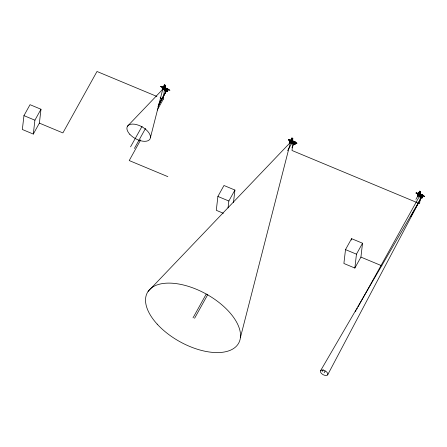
<?xml version="1.0" encoding="UTF-8"?>
<svg xmlns="http://www.w3.org/2000/svg" width="447" height="447" viewBox="0 0 447 447"><rect width="100%" height="100%" fill="white"/><g stroke="black" fill="none" stroke-linecap="round" stroke-linejoin="round"><path stroke-width="0.67" d="M162.887 89.523L162.563 89.327L163.25 89.517L162.535 89.456L162.842 89.663M290.338 142.515L290.377 142.856L290.047 142.353M418.012 195.892L417.733 195.702L418.459 195.859L417.682 195.847L417.844 194.551L418.487 195.194L418.398 195.97M160.875 86.735L161.009 86.422L160.903 86.729M161.406 87.025L161.59 86.595L161.49 86.908M168.715 90.037L168.905 89.64M288.483 139.905L288.617 139.593L288.432 139.978M289.181 139.771L289.013 140.196L289.175 139.883M290.377 140.738L290.494 140.503M296.445 143.046L296.478 142.995M416.09 193.076L416.224 192.763M416.749 193.177L416.721 193.216M424.041 196.071L423.985 196.227M292.93 141.23L292.958 140.822L292.712 141.068M420.398 193.998L420.314 194.238M420.549 194.221L419.761 194.294L421.538 195.032M164.943 89.596L164.831 89.897L165.044 89.104L164.334 88.808L164.138 89.501L164.334 88.808M292.394 141.956C292.12 141.04 291.271 142.04 290.466 141.258M419.113 194.948L418.057 194.395M164.155 85.763L164.356 84.813L165.206 85.17L165.004 86.115C163.909 84.997 162.954 87.372 164.708 87.215M164.284 85.422L164.356 84.813M164.859 86.109L164.172 87.344L165.072 86.198L165.206 85.17M292.316 140.386L291.226 139.9L291.958 137.983L292.813 138.341L292.612 139.285M291.131 139.967L291.958 137.983M292.813 138.341L292.679 139.369M418.481 193.11L418.409 193.719L419.325 194.076L419.135 194.417L418.28 194.065L418.481 193.11L419.336 193.467L419.42 194.277L419.722 193.361L418.828 193.07L419.565 191.154L420.42 191.512L420.219 192.456L420.42 191.512M419.565 191.154L418.398 193.853L421.437 195.21L420.789 194.814M290.544 142.559C289.74 142.839 290.757 142.71 290.544 142.559L290.377 142.856M294.081 142.051L294.819 142.107L294.78 142.772M164.831 88.238L164.72 88.439C167.39 88.674 165.111 90.115 165.099 88.35L164.831 88.238C165.038 89.976 162.607 86.718 165.155 88.752L165.457 88.21L164.563 87.835M165.697 89.646C165.625 87.696 165.977 91.188 165.491 89.981M165.904 88.88L165.641 89.64L165.742 88.987L165.641 89.294M165.871 89.808L166.446 88.322C167.603 88.461 167.787 89.489 166.547 88.718M165.96 89.651L166.033 89.02L167.346 89.668L167.541 89.322L166.48 88.88L166.396 89.663M292.662 142.068L292.439 141.408L292.277 142.034M293.299 143.275C293.31 139.816 293.467 144.431 293.344 142.649M293.333 142.308L292.338 141.738M293.478 142.979L294.053 141.492L295.439 141.939L294.785 143.314M419.347 194.853L420.001 195.127L420.046 194.579L419.884 195.205M420.269 195.238L420.672 194.551L419.772 194.177M421.085 196.149L421.622 195.199M421.169 195.993L421.18 195.261L418.895 193.897M23.954 115.633L22.35 129.501L33.301 134.066L39.381 123.121L40.984 109.247L30.033 104.687L23.954 115.633L34.905 120.193L33.301 134.066M162.473 89.333L162.25 88.428L162.417 88.126L162.814 88.45M162.417 88.126L162.468 88.942M163.345 87.031L163.094 86.791L162.568 87.942L163.63 88.383M162.563 89.327L162.742 89.635L162.44 89.182M162.25 88.428L162.831 88.277L163.278 88.852L163.026 88.607M162.742 89.238L162.647 88.746M165.77 89.137L162.864 87.796M162.948 87.746L163.272 88.009M162.764 87.819L162.496 88.182L163.094 86.791M164.116 87.735L163.92 88.076L163.066 87.724L163.267 86.768L164.122 87.126L164.055 87.735M162.937 89.322L162.848 88.824M164.272 85.55L163.356 87.578L163.267 86.768M163.39 87.517C162.138 90.512 163.937 88.573 162.842 88.025M163.189 89.629L163.339 88.741M163.524 89.45C169.005 90.719 161.97 90.668 163.703 88.188L165.815 89.065M163.814 87.226L163.714 86.55M163.803 88.925L163.596 88.836M163.92 88.076L164.122 87.126M164.038 87.863L164.105 87.545M164.457 87.495L164.412 87.193C163.557 87.182 164.451 85.366 165.072 86.198M164.697 87.344L164.507 87.02M166.323 88.69L164.546 87.953L165.021 85.986M157.243 110.074L163.323 99.122L164.44 89.445C163.591 89.489 165.228 90.087 164.44 89.445M164.669 88.864L164.72 88.439M164.865 89.607L164.82 90.193M165.541 88.148L164.932 89.718M165.111 87.847L165.351 87.651L165.334 87.992M165.273 89.014L165.753 88.238M165.558 88.031L165.194 89.355M165.574 88.472L166.228 88.869M167.044 90.227L167.53 90.361L167.128 91.529L165.882 91.093L166.111 89.517L167.161 90.093L167.642 89.366L167.245 90.624M166.541 88.78L166.345 88.5L166.178 88.953L166.424 88.517M166.284 89.618L166.373 88.836L169.927 90.322M166.446 88.322L163.066 87.048M166.636 88.607L167.111 88.735L166.284 89.227M167.53 90.361L166.994 90.517L167.066 90.009M167.027 90.233L167.195 89.931C167.809 93.686 164.613 89.78 166.759 90.316M167.496 88.763L167.832 88.769L167.536 89.316M167.357 90.668L167.044 90.082M167.474 89.819L167.832 88.769M233.479 202.541L234.921 190.059L223.969 185.494L217.896 196.44L216.292 210.313L223.377 213.264M228.043 207.939L228.847 201.005L234.921 190.059M290.377 142.548L289.768 142.375L290.025 141.297L290.237 141.615M290.025 141.297L289.768 142.375M290.969 140.073L290.701 139.961L290.019 142.09L290.584 141.531L290.796 142.8M290.421 141.783L290.299 141.436L290.885 142.023M290.176 141.112L290.701 139.961M290.075 142.112L290.371 140.989L290.232 141.699L289.857 141.598M290.343 142.409L290.232 142.135M290.455 141.096L293.55 142.347M291.718 140.906L291.528 141.246L290.673 140.894L290.874 139.939L291.729 140.297C291.276 142.364 293.333 139.313 291.321 139.721M290.455 141.995L290.544 142.492M291.355 142.112L290.561 140.995M291.774 138.805L292.785 139.358L291.93 139L290.924 141.291L291.092 140.509M291.193 140.906L291.237 141.202M291.489 139.794L291.321 140.57L291.394 139.967M293.416 142.235L291.31 141.358C289.98 144.219 296.216 144.32 291.399 142.442M291.444 141.738L291.707 141.297M291.528 141.246L291.707 139.883M291.561 141.325L291.55 141.967L291.204 142.006M291.667 141.381L292.489 139.313L292.059 139.14L291.288 140.537L292.059 140.665M291.69 142.146L291.83 141.526M291.813 141.107L292.796 139.229M291.941 141.978L291.746 142.671L291.941 141.978L292.651 142.275C291.707 144.688 292.198 143.107 292.114 143.448M291.774 141.721L292.69 139.235M291.69 140.012L292.114 140.19L291.992 140.604M291.31 140.598L292.059 139.14M293.93 141.861L292.154 141.123L292.249 140.324M292.014 142.923L292.047 142.615M292.344 140.151L292.254 140.945L294.735 141.777M291.667 140.827L292.489 139.313M292.159 143.079L292.204 142.666M292.321 143.453L291.952 143.593L292.209 143.275C292.997 142.42 291.215 142.302 292.293 142.789M292.472 142.777L292.439 143.068M292.327 143.537L292.651 142.275M292.545 142.146L292.707 141.52M292.869 142.984L292.003 150.483L419.61 203.653L420.476 196.155M293.048 141.498L292.17 141.006M293.377 141.291L293.159 141.202M293.182 141.643L294.148 141.95M293.243 143.504L293.506 142.051L293.556 142.386M288.527 139.877L293.785 142.124L294.025 141.688M294.053 141.492L292.265 140.833L292.154 141.123M293.891 142.397L294.523 141.688M294.707 143.42L295.132 143.532L294.735 144.699C291.109 143.018 296.238 146.493 294.819 143.057M294.847 142.856L294.936 142.012L294.528 141.839M294.171 141.76L293.645 142.615L294.914 143.141C294.785 147.13 294.143 142.47 295.182 143.096L294.774 144.398L294.21 144.454L293.623 143.878M295.182 143.096L295.216 142.537M345.503 249.61L343.894 263.484L354.851 268.049L360.925 257.103L362.528 243.229L351.577 238.664L345.503 249.61L356.455 254.175L354.851 268.049M351.415 240.056L351.577 238.664M417.688 195.674L417.375 195.546L417.632 194.467L418.129 194.909L417.794 194.758M417.375 195.546L417.632 194.467M418.56 193.372L418.308 193.132L417.677 195.283M418.308 193.132L417.783 194.283L418.845 194.724M417.682 195.847L417.749 195.562M420.985 195.479L418.079 194.138M418.062 195.166L418.219 195.373C417.66 196.294 419.068 194.311 418.157 194.087M418.448 194.668L418.163 195.378M418.381 194.635L418.398 193.853M418.459 195.859L418.554 195.082L417.939 194.624L418.174 195.065M418.8 194.076L418.845 194.372M420.845 196.674L421.024 195.406L418.917 194.529L418.75 195.808L420.884 196.602L418.873 195.825M419.029 193.568L418.928 192.892M419.012 195.127L418.358 194.825M419.135 194.417L419.336 193.467M419.135 194.752L419.247 194.451L419.359 194.769M420.079 192.612C418.951 192.054 421.599 192.813 419.364 192.104M419.403 195.412L419.353 195.842L419.549 195.149L419.403 195.412L420.253 195.445L419.364 195.009M419.61 193.64L419.722 193.361M419.655 195.786C420.364 196.44 418.906 195.657 419.638 195.942L358.064 306.86M419.761 194.294L419.951 193.322L419.096 192.964M420.281 192.54L419.381 191.975M419.934 196.708C420.7 195.669 418.845 195.373 419.889 196.004M420.253 195.445L419.99 196.216M420.655 194.668L420.767 194.372M420.549 196.345L420.89 196.501L420.688 195.898M422.627 196.658C422.963 199.256 419.448 196.786 421.588 195.177L424.577 196.429L424.426 196.697M421.113 195.222L420.878 195.428L421.236 195.574L421.398 195.233M421.392 195.294L421.661 194.663L423.018 195.367M421.661 194.663L421.476 195.468M421.499 195.959L421.588 195.177M421.605 196.004L421.689 195.289L422.13 195.132L422.745 195.853M421.75 195.121L421.454 195.093M422.342 194.948L421.856 194.881L421.454 195.663M421.856 194.881L421.499 195.568L422.13 194.858M422.225 196.702L422.622 196.574L422.678 197.267M422.622 196.574L422.856 195.708L422.208 197.898L422.437 196.322L422.527 197.138M294.769 142.861L295.081 142.99C295.098 142.397 293.796 141.475 295.143 142.492L294.953 142.839L293.606 142.297M419.074 195.859L418.761 195.82M419.308 193.054L419.627 193.534M161.015 86.483L162.92 87.148L162.753 87.578L162.848 87.238M289.041 140.084L290.421 140.665M291.505 140.632L291.729 140.297M422.873 195.546L422.56 196.01L421.258 195.378M162.814 88.612L162.809 88.288L162.965 88.724M162.87 88.439L162.825 88.495M417.738 194.741L418.224 194.819M162.73 88.383L163.01 88.478M150.432 137.615L162.686 89.534M240.397 337.602L290.461 142.342L148.113 291.388M416.218 192.858C419.152 192.953 418.347 195.06 416.163 192.925L415.989 193.238M167.631 89.311C167.519 88.579 169.793 90.612 169.396 89.964M163.77 89.406L163.893 89.523M163.859 88.97L163.758 88.584M164.3 89.998L164.418 90.646L164.865 90.233M164.2 90.406C165.898 90.16 163.367 90.272 164.842 90.333M165.412 90.132L165.502 90.065M166.809 88.875L167.144 88.897M166.077 90.78L166.709 91.277L166.021 90.707L166.58 90.635L166.312 90.456M166.457 91.328L166.725 91.188L166.245 90.534M291.327 141.788L291.55 142.124M291.304 142.559L291.315 142.47M293.26 142.576L293.266 142.889M292.941 143.386L293.131 143.426M293.053 143.174L293.003 143.146M419.007 195.283L418.811 195.177M419.56 196.764L420.029 196.535L419.571 196.954L419.565 196.255M420.56 195.847C421.493 195.875 420.23 195.641 420.873 196.06M420.694 196.585L420.806 196.362M292.802 140.939L292.936 141.163M419.778 195.121L419.381 194.892L419.437 194.149L420.403 192.4M166.178 90.551L166.927 90.585L166.424 90.937M167.117 88.97L167.139 88.657M166.681 91.205L165.943 91.02M293.679 143.951L294.45 144.001L293.584 143.75L294.294 144.498L293.55 144.191L294.014 143.381M293.936 143.699L294.243 144.297M294.109 144.124L294.143 143.828M294.26 144.079L294.422 143.616L294.042 144.342M421.365 197.54C420.985 196.842 422.745 197.809 421.409 197.624M421.968 196.658L421.482 197.216L422.007 196.959M296.981 143.163L295.193 142.381M424.549 196.412L424.605 196.445M417.766 195.786L417.889 195.97M327.657 374.877A4.107 2.146 29 0 0 323.404 370.211A4.107 2.146 29 0 0 321.298 373.284A4.107 2.146 29 0 0 327.657 374.877L421.499 197.25L421.733 197.669M157.959 106.777L166.345 90.925C167.027 91.797 165.988 89.154 166.195 90.825M166.027 89.232L166.183 88.892M166.273 91.059L166.155 91.199M293.629 142.403L293.791 142.062M164.468 87.081L164.127 87.606L164.429 87.064M292.075 140.252L291.735 140.777M419.683 193.422C419.627 194.49 418.107 193.327 419.554 194.037L419.951 193.322M163.367 87.45L164.34 85.701M164.451 85.969L163.68 87.366L164.34 87.696L164.166 88.551L164.613 88.741M163.703 87.428L163.999 86.886M164.094 87.673L164.865 86.271L164.44 86.098M165.194 86.059L164.222 87.808L163.663 87.495M291.299 140.04L291.941 138.872M418.582 193.791L419.549 192.042M418.912 193.769L419.666 192.311M419.342 193.948L420.096 192.484M34.905 120.193L40.984 109.247M162.16 89.204L162.546 88.992M162.848 87.925L163.362 86.902M162.568 88.556L162.809 88.31M163.066 87.724L163.317 87.271M163.786 86.796L164.323 85.83M163.256 88.137L163.904 88.607M163.233 88.327L163.731 88.852M163.317 88.12L162.596 87.685M162.624 89.646L162.853 89.171L127.54 126.149M162.775 89.685L162.937 89.389M165.083 86.064L164.189 87.215M164.546 87.953L164.658 87.662M165.099 88.35L164.921 89.143L164.652 89.031M166.563 88.59L166.038 89.445L165.882 91.093L166.267 90.4M166.239 89.322L166.642 88.54M166.848 89.288L167.212 88.936M166.267 90.875L166.642 90.288L166.921 90.523M134.407 148.454L145.538 128.401M158.294 105.425L166.709 90.339M166.435 91.171L166.792 90.618M166.994 90.517L167.223 89.981M166.731 91.317L166.921 90.97M167.217 90.752L167.016 90.3M166.781 91.317L167.463 90.925M140.699 139.872L129.217 160.557L167.837 176.643M290.159 141.375L290.371 140.989M290.673 140.894L290.807 140.548L291.83 140.978M290.489 141.47L290.516 141.526M290.572 141.895L290.639 141.61M193.02 317.862L206.212 294.092M289.785 143.56L290.461 142.342M292.02 139.972L292.478 139.151M292.008 140.101L292.461 139.28M194.59 318.292L207.788 294.523M287.633 150.695L292.031 142.772M291.813 143.616L292.12 143.068M292.763 141.922L293.064 141.381M292.751 142.034L293.148 141.319M292.869 142.302L293.361 141.408M292.271 143.772L292.209 143.275M293.249 142.464L293.349 142.157M294.914 143.141L293.718 142.688M293.847 142.492L294.249 141.71M293.634 143.426L293.891 142.789L293.947 143.386M293.863 143.543L293.489 144.264L293.657 142.8M294.953 142.839L294.824 142.146M293.802 143.995L294.439 143.554M291.964 147.678L293.869 144.247M293.791 144.375L294.316 143.509L294.349 143.805M294.69 142.777L294.992 142.235L294.154 141.889M293.964 144.085L294.377 143.565M294.752 143.029L295.439 141.939M295.07 143.051L295.014 143.403M294.389 144.487L294.584 144.141M294.824 143.923L295.02 143.487M295.132 143.532L294.852 143.794M296.853 143.465L293.981 142.006M356.455 254.175L362.528 243.229M417.766 194.546L417.979 194.16M418.062 194.266L418.571 193.244M417.945 194.601L417.464 194.769M418.28 194.065L418.699 193.68M417.649 195.523L417.543 195.244M419.001 193.138L419.537 192.171M418.532 194.462L417.811 194.026M415.939 199.334L418.062 195.512M417.984 196.026L417.85 195.194M419.398 193.557L420.085 192.322L419.61 193.272M420.297 192.406L419.476 194.719L420.37 195.093M322.198 371.463L323.215 369.63M355.354 311.738L356.03 310.514M356.706 309.296L357.382 308.078M420.314 194.691L420.135 195.484L419.867 195.373M420.359 195.205L420.756 194.49L422.599 195.406L421.761 195.06M420.487 195.356L420.968 194.579M421.024 195.406L420.856 195.903L420.566 195.775M422.376 196.434L421.325 195.859L421.096 197.434C421.297 195.764 422.823 197.188 421.331 197.043M421.543 197.228L421.46 196.686M421.851 196.63L421.286 197.121M422.56 196.01L422.197 195.155M422.711 195.104L422.443 195.462L421.996 195.244M324.12 372.792L325.131 370.96M410.726 216.784L421.923 196.68M422.029 196.786L421.75 197.35L421.23 197.049L421.387 196.551L421.772 196.596M421.828 197.278L422.057 196.892M423.046 195.11L422.801 195.551L424.589 196.334M421.65 197.513L421.996 197.658L422.348 197.06M422.739 196.702L422.203 196.859M421.996 197.658L422.571 197.222L422.186 197.311M130.558 146.856L142.085 126.277M159.031 103.503L166.345 90.925M320.6 370.68L421.443 197.462M162.792 87.534L161.484 86.941M296.411 143.124L295.16 142.643M292.522 143.532L292.372 143.169M419.94 196.551L419.526 196.602L420.074 196.725M422.13 195.009L422.549 195.216M420.834 196.68L420.666 196.401M167.256 89.098L166.48 88.947M293.819 143.805L294.405 143.861M294.361 144.163L294.031 144.107M165.519 89.372L165.485 89.461M293.126 142.543L293.249 142.822M422.203 195.25L421.689 195.222M419.649 196.484C419.012 197.071 421.13 196.529 419.627 196.412M166.753 90.992L167.167 91.227M294.126 142.135L294.411 142.112M290.237 141.548L290.522 141.738M165.58 89.422L165.748 89.646M165.658 90.266L165.323 90.037M292.042 143.314L291.952 143.593M419.018 195.926L418.956 195.652M294.277 142.308L294.623 142.453M293.774 143.699L294.405 144.046M422.007 197.032L421.884 197.406L422.381 197.568M291.997 143.236L292.332 143.381M166.306 90.545L166.843 90.83M293.975 143.325L293.936 144.057M164.943 88.249L166.413 88.858M164.233 85.031L165.088 85.383M291.841 138.201L292.696 138.553M419.448 191.372L420.303 191.724M291.891 138.592L292.746 138.944M164.166 85.634L165.178 86.187M292.047 139.268L292.472 139.442M163.881 86.623L164.736 86.981L164.647 87.774L167.401 88.936M164.083 86.841L164.641 87.154L164.211 87.936L163.686 87.556M419.213 193.227L419.923 193.557M291.589 140.185L292.02 140.364M163.149 86.981L164.004 87.338M290.757 140.151L291.612 140.509M418.364 193.322L419.219 193.68M418.275 193.389L421.65 194.741M288.566 139.66L290.449 140.408M160.881 86.556L163.2 87.523M167.48 89.361L168.798 89.987M293.506 142.051L292.327 141.61M416.699 193.283L418.029 193.836M419.437 194.696L420.448 195.115M290.204 140.855L291.019 141.112M422.789 196.267L422.432 195.317M164.189 89.07L164.898 89.366M291.796 142.241L292.506 142.537M294.623 143.47L294.992 143.621M291.891 142.409L292.601 142.705M162.736 88.897L166.474 90.456M290.343 142.068L294.081 143.627M417.951 195.238L421.689 196.797M162.976 89.255L162.624 88.964M290.382 142.342L290.243 142.023M294.243 144.174L294.774 144.398M293.545 144.157L294.662 144.627M421.147 197.328L422.27 197.797M165.859 90.998L167.128 91.529L167.307 89.97L166.049 89.629M421.068 197.339L422.342 197.87L422.521 196.311L421.264 195.97M156.88 96.44L96.988 71.481L62.887 132.915L39.381 123.121M160.104 97.781L163.323 99.122M217.896 196.44L228.847 201.005M360.925 257.103L381.889 265.836M419.23 194.624L420.024 194.959M291.623 141.453L292.416 141.788M164.015 88.282L164.809 88.618M165.535 88.495L166.195 88.769M421.795 196.976L421.527 196.797L421.985 197.166M421.879 197.054L421.482 197.172M164.703 90.193L164.306 90.216L164.664 90.601M166.971 89.238L167.346 89.668M417.861 195.088L418.202 195.484M290.254 141.917L290.6 142.314M419.543 196.462L420.085 196.741M164.278 89.288L164.759 89.573L164.306 89.26M157.182 324.131A52.176 27.228 29 0 0 237.927 344.33A52.176 27.228 29 0 0 183.957 285.119A52.176 27.228 29 0 0 157.182 324.131M129.786 134.268A12.946 6.755 29 0 0 149.818 139.28A12.946 6.755 29 0 0 136.43 124.59A12.946 6.755 29 0 0 129.786 134.268"/></g></svg>
